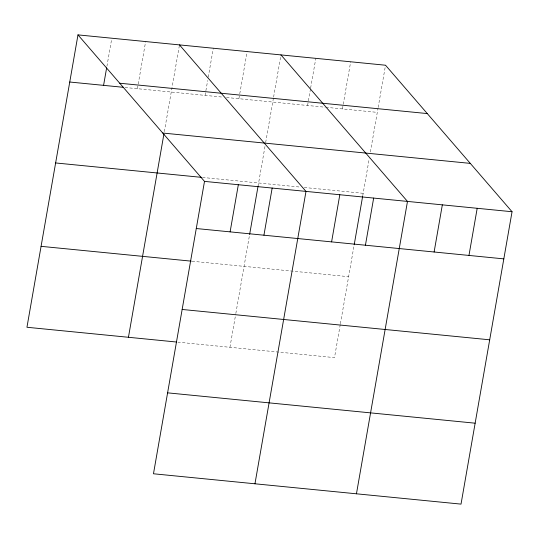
<?xml version="1.0" encoding="UTF-8"?>
<svg xmlns="http://www.w3.org/2000/svg" width="539" height="539" viewBox="0 0 539 539"><rect width="100%" height="100%" fill="white"/><g stroke="black" fill="none" stroke-linecap="round" stroke-linejoin="round"><path stroke-width="0.4" stroke-dasharray="2.69 2.02" d="M106.904 66.337L111.667 39.044M137.411 88.699L145.638 41.557M164.328 131.678L179.474 44.892M205.076 95.376L207.67 80.486M208.249 77.178L213.303 48.234M238.905 98.711L239.626 94.574M239.767 93.752L247.131 51.569M229.931 347.298L235.698 314.264M235.839 313.435L249.476 235.3M258.04 186.251L265.094 145.82M265.673 142.518L273.455 97.916M273.603 97.087L280.96 54.911M307.587 105.489L310.477 88.948M310.619 88.12L315.82 58.347M342.447 108.925L350.673 61.79M340.264 324.579L334.497 357.613L177.951 342.164M340.405 323.757L354.042 245.616M362.747 195.751L369.228 158.614M370.381 152.005L378.021 108.231M378.169 107.402L385.526 65.226M125.035 87.48L223.227 97.168M226.528 97.492L325.017 107.207M325.846 107.288L377.3 112.368M202.502 177.446L300.102 187.073M304.252 187.484L363.178 193.299M192.073 261.233L348.625 276.682"/><path stroke-width="0.81" d="M77.98 34.88L204.503 181.387L153.474 473.774L461.02 504.12L512.05 211.733L385.526 65.226L77.98 34.88L26.95 327.267L176.3 342.002M103.582 85.357L106.614 67.995M128.444 337.279L163.89 134.15M230.106 231.864L238.332 184.722M249.624 234.485L258.04 186.251M263.935 235.206L272.161 188.064M254.96 483.786L305.99 191.399L179.474 44.892M331.593 241.883L339.819 194.741M354.19 244.8L362.606 196.567M365.429 245.218L373.655 198.076M356.454 493.805L407.484 201.418L280.96 54.911M434.111 251.996L442.337 204.854M468.964 255.439L477.197 208.297M119.732 83.228L427.279 113.574M69.753 82.022L123.384 87.311M162.751 133.039L470.298 163.384M55.625 162.953L201.674 177.365M204.503 181.387L512.05 211.733M196.27 228.529L503.824 258.875M41.072 246.336L191.251 261.152M182.148 309.46L489.695 339.806M167.595 392.843L475.142 423.189"/></g></svg>
